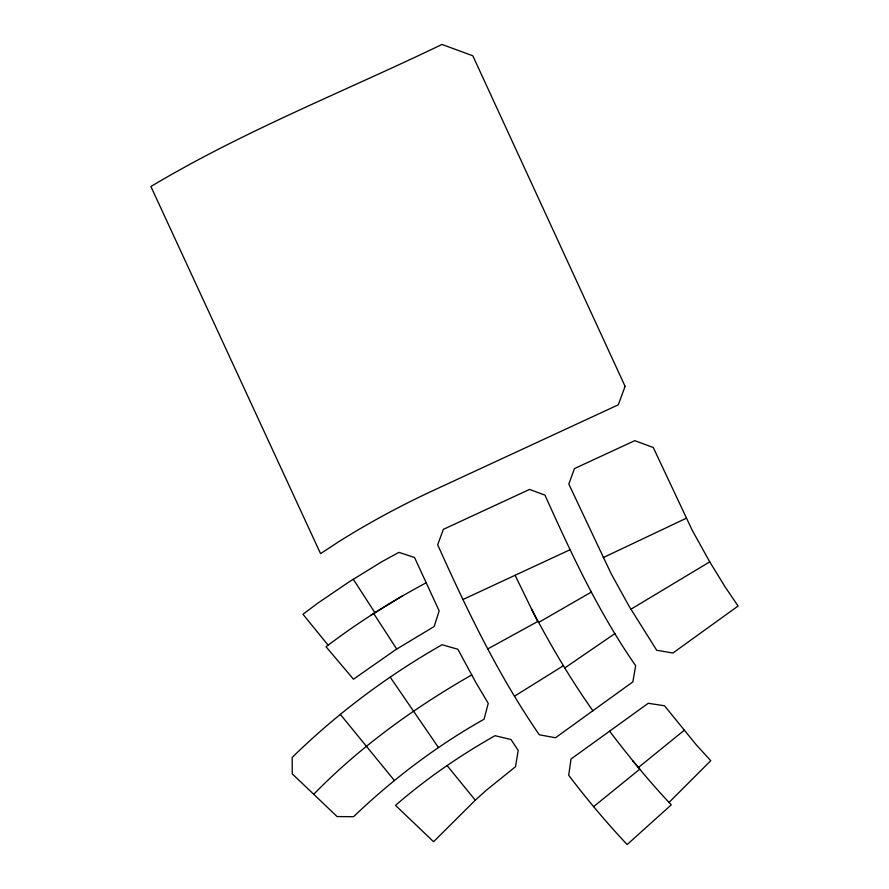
<?xml version="1.0" encoding="UTF-8"?>
<svg xmlns="http://www.w3.org/2000/svg" width="889" height="889" viewBox="0 0 889 889"><rect width="100%" height="100%" fill="white"/><g stroke="black" fill="none" stroke-linecap="round" stroke-linejoin="round"><path stroke-width="1.33" d="M669.039 802.4L710.767 760.673L696.265 744.826L664.505 705.766L648.237 703.299L571.038 758.995L568.693 775.275C586.973 799.344 606.42 822.547 627.156 844.55L671.284 804.834C649.259 781.553 629.012 756.661 609.598 731.18M313.728 794.277L337.098 816.569L353.544 816.702C392.882 779.075 436.543 745.927 484.038 719.245L488.25 703.366L475.915 682.652L457.868 649.248L442.055 644.747C387.571 675.751 336.998 713.567 292.192 757.417L292.259 773.863L313.728 794.277C360.067 746.782 414.252 707.788 471.737 674.929M475.293 800.2L433.565 841.727L395.527 805.356C426.164 778.753 459.735 755.628 495.051 735.692L511.031 739.537L518.198 750.483L515.498 766.696L486.139 790.399L475.293 800.2L447.078 765.573M638.402 767.485L684.197 730.325M593.652 806.612L639.813 769.163L632.546 760.606M328.13 645.203L326.052 646.781L353.478 679.207L395.594 649.748L434.188 626.501L439.155 610.854L414.53 557.492L398.917 552.358L381.881 561.692L349.133 581.851L317.34 603.487L302.971 614.266L328.13 645.203C359.067 621.8 392.005 601.075 426.198 582.773M592.896 710.733L555.481 737.759L539.301 734.77C498.407 675.451 467.092 610.332 437.677 544.768L443.367 529.344L529.544 489.428L544.957 495.117C571.371 553.869 598.775 612.677 635.668 665.728L632.846 681.896L592.896 710.733C569.982 678.451 550.002 644.203 531.611 609.176M564.782 667.961L614.988 633.535M514.553 696.165L563.437 665.694M370.769 615.288L401.939 596.152M630.901 609.243L709.744 561.859L725.135 586.951L738.092 606.02L672.895 653.037L656.682 650.237L629.168 606.376L611.143 573.694L568.793 484.038L574.483 468.581L634.757 440.666L653.259 447.511L692.22 530.266L709.744 561.859M591.285 592.107L538.745 622.389L538.156 621.267L487.65 648.992M603.253 557.581L686.341 518.231M462.891 599.542L570.149 549.691M340.387 714.445L394.438 780.564M438.499 747.593L390.238 677.196M353.311 579.284L374.947 612.721M373.691 613.51L396.716 649.059M515.109 575.272L537.645 621.555M625.089 386.326L618.277 404.828L433.499 490.384A854.696 854.696 0 0 0 339.042 541.501L320.562 553.636L150.908 186.523C243.708 130.95 344.776 91.311 441.989 44.45L472.826 55.796L625.089 386.326"/></g></svg>
